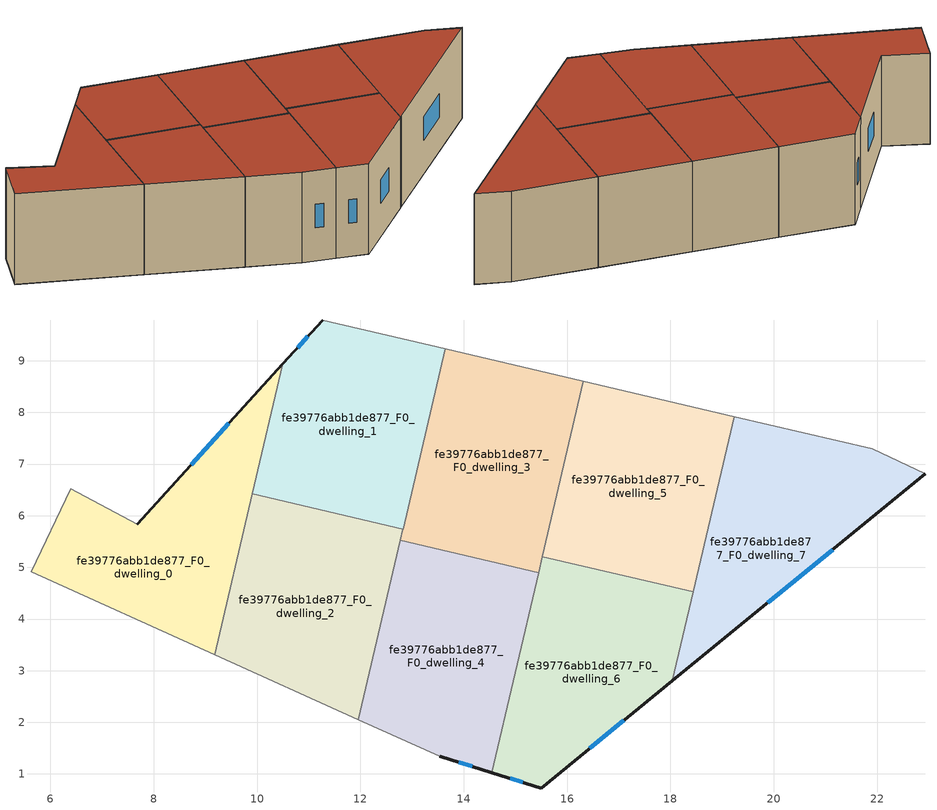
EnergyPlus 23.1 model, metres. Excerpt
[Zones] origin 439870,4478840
fe39776abb1de877_F0_dwelling_0
 floor ground (EU_floor_Construction): 9.18,3.31 10.5,8.94 7.68,5.83 6.39,6.52 5.62,4.92 z0
 wall outside (EU_wall_Construction): 7.68,5.83 10.5,8.94 z0:3
 wall adiabatic (EU_wall_Construction): 9.18,3.31 5.62,4.92 6.39,6.52 7.68,5.83 z0:3
 wall to fe39776abb1de877_F0_dwelling_2 (EU_wall_Construction): 9.91,6.42 9.18,3.31 z0:3
 wall to fe39776abb1de877_F0_dwelling_1 (EU_wall_Construction): 10.5,8.94 9.91,6.42 z0:3
 window (EU_Window_Construction): 8.73,6.98 9.45,7.79 z1.11:1.89
 roof outside (EU_roof_Construction): 10.5,8.94 9.18,3.31 5.62,4.92 6.39,6.52 7.68,5.83 z3
fe39776abb1de877_F0_dwelling_1
 floor ground (EU_floor_Construction): 12.82,5.74 13.64,9.23 11.27,9.79 10.5,8.94 9.91,6.42 z0
 wall outside (EU_wall_Construction): 10.5,8.94 11.27,9.79 z0:3
 wall adiabatic (EU_wall_Construction): 11.27,9.79 13.64,9.23 z0:3
 wall to fe39776abb1de877_F0_dwelling_2 (EU_wall_Construction): 12.82,5.74 9.91,6.42 z0:3
 wall to fe39776abb1de877_F0_dwelling_3 (EU_wall_Construction): 13.64,9.23 12.82,5.74 z0:3
 window (EU_Window_Construction): 10.78,9.25 10.98,9.47 z1.11:1.89
 roof outside (EU_roof_Construction): 13.64,9.23 12.82,5.74 9.91,6.42 10.5,8.94 11.27,9.79 z3
fe39776abb1de877_F0_dwelling_2
 floor ground (EU_floor_Construction): 11.96,2.05 12.82,5.74 9.91,6.42 9.18,3.31 z0
 wall adiabatic (EU_wall_Construction): 11.96,2.05 9.18,3.31 z0:3
 wall to fe39776abb1de877_F0_dwelling_4 (EU_wall_Construction): 12.77,5.52 11.96,2.05 z0:3
 wall to fe39776abb1de877_F0_dwelling_3 (EU_wall_Construction): 12.82,5.74 12.77,5.52 z0:3
 roof outside (EU_roof_Construction): 12.82,5.74 11.96,2.05 9.18,3.31 9.91,6.42 z3
fe39776abb1de877_F0_dwelling_3
 floor ground (EU_floor_Construction): 15.45,4.9 16.32,8.6 13.64,9.23 12.77,5.52 z0
 wall to fe39776abb1de877_F0_dwelling_4 (EU_wall_Construction): 15.45,4.9 12.77,5.52 z0:3
 wall adiabatic (EU_wall_Construction): 13.64,9.23 16.32,8.6 z0:3
 wall to fe39776abb1de877_F0_dwelling_5 (EU_wall_Construction): 16.32,8.6 15.52,5.21 z0:3
 wall to fe39776abb1de877_F0_dwelling_6 (EU_wall_Construction): 15.52,5.21 15.45,4.9 z0:3
 roof outside (EU_roof_Construction): 16.32,8.6 15.45,4.9 12.77,5.52 13.64,9.23 z3
fe39776abb1de877_F0_dwelling_4
 floor ground (EU_floor_Construction): 14.54,1.03 15.45,4.9 12.77,5.52 11.96,2.05 13.53,1.34 z0
 wall outside (EU_wall_Construction): 14.54,1.03 13.53,1.34 z0:3
 wall adiabatic (EU_wall_Construction): 13.53,1.34 11.96,2.05 z0:3
 wall to fe39776abb1de877_F0_dwelling_6 (EU_wall_Construction): 15.45,4.9 14.54,1.03 z0:3
 window (EU_Window_Construction): 14.17,1.15 13.91,1.23 z1.11:1.89
 roof outside (EU_roof_Construction): 15.45,4.9 14.54,1.03 13.53,1.34 11.96,2.05 12.77,5.52 z3
fe39776abb1de877_F0_dwelling_5
 floor ground (EU_floor_Construction): 18.44,4.52 19.23,7.92 16.32,8.6 15.52,5.21 z0
 wall to fe39776abb1de877_F0_dwelling_6 (EU_wall_Construction): 18.44,4.52 15.52,5.21 z0:3
 wall adiabatic (EU_wall_Construction): 16.32,8.6 19.23,7.92 z0:3
 wall to fe39776abb1de877_F0_dwelling_7 (EU_wall_Construction): 19.23,7.92 18.44,4.52 z0:3
 roof outside (EU_roof_Construction): 19.23,7.92 18.44,4.52 15.52,5.21 16.32,8.6 z3
fe39776abb1de877_F0_dwelling_6
 floor ground (EU_floor_Construction): 18.04,2.81 18.44,4.52 15.52,5.21 14.54,1.03 15.5,0.73 z0
 wall outside (EU_wall_Construction): 18.04,2.81 15.5,0.73 14.54,1.03 z0:3
 wall to fe39776abb1de877_F0_dwelling_7 (EU_wall_Construction): 18.44,4.52 18.04,2.81 z0:3
 window (EU_Window_Construction): 17.1,2.04 16.44,1.5 / 15.15,0.84 14.9,0.92 z1.11:1.89
 roof outside (EU_roof_Construction): 18.44,4.52 18.04,2.81 15.5,0.73 14.54,1.03 15.52,5.21 z3
fe39776abb1de877_F0_dwelling_7
 floor ground (EU_floor_Construction): 22.94,6.81 21.91,7.29 19.23,7.92 18.04,2.81 18.09,2.85 z0
 wall outside (EU_wall_Construction): 22.94,6.81 18.09,2.85 18.04,2.81 z0:3
 wall adiabatic (EU_wall_Construction): 19.23,7.92 21.91,7.29 22.94,6.81 z0:3
 window (EU_Window_Construction): 21.14,5.34 19.89,4.32 z1.11:1.89
 roof outside (EU_roof_Construction): 22.94,6.81 18.09,2.85 18.04,2.81 19.23,7.92 21.91,7.29 z3
[Building]
EU S2 Campaign: North Axis=0; Terrain=City; Solar Distribution=FullExterior
[Site:Location]
Madrid: Latitude=40.5; Longitude=-3.5; Time Zone=1; Elevation=609
[SizingPeriod:WeatherFileDays]
AnnualSizingPeriod: Begin Month=1; Begin Day of Month=1; End Month=12; End Day of Month=31; Day of Week for Start Day=Monday; Use Weather File Daylight Saving Period=No; Use Weather File Rain and Snow Indicators=No
[MATERIAL]
EU_InternalMass_Material: Roughness=MediumRough; Thickness=0.1; Conductivity=1; Density=1800; Specific Heat=900; Thermal Absorptance=0.9; Solar Absorptance=0.7; Visible Absorptance=0.7
[MATERIAL:NOMASS] Roughness=MediumRough; Thermal Absorptance=0.9; Solar Absorptance=0.7; Visible Absorptance=0.7
Name | Thermal Resistance
EU_wall_NoMass | 0.646814
EU_roof_NoMass | 0.657839
EU_floor_NoMass | 1.09226
[WINDOWMATERIAL:SIMPLEGLAZINGSYSTEM]
EU_Window_SimpleGlazing: UFactor=5.0527; Solar Heat Gain Coefficient=0.85; Visible Transmittance=0.85
[CONSTRUCTION]
EU_wall_Construction: EU_wall_NoMass
EU_roof_Construction: EU_roof_NoMass
EU_floor_Construction: EU_floor_NoMass
EU_InternalMass_Construction: EU_InternalMass_Material
EU_Window_Construction: EU_Window_SimpleGlazing
[ZONE] Type=1; Multiplier=1; Ceiling Height=autocalculate; Floor Area=autocalculate; Part of Total Floor Area=Yes
Name | Volume
fe39776abb1de877_F0_dwelling_0 | 31.3693
fe39776abb1de877_F0_dwelling_1 | 31.3759
fe39776abb1de877_F0_dwelling_2 | 31.3685
fe39776abb1de877_F0_dwelling_3 | 31.3678
fe39776abb1de877_F0_dwelling_4 | 31.377
fe39776abb1de877_F0_dwelling_5 | 31.3623
fe39776abb1de877_F0_dwelling_6 | 31.3674
fe39776abb1de877_F0_dwelling_7 | 31.3733
[INTERNALMASS] Construction=EU_InternalMass_Construction
Name | Zone or ZoneList | Surface Area
fe39776abb1de877_F0_dwelling_0_EU_InternalMass | fe39776abb1de877_F0_dwelling_0 | 10.4563
fe39776abb1de877_F0_dwelling_1_EU_InternalMass | fe39776abb1de877_F0_dwelling_1 | 10.4585
fe39776abb1de877_F0_dwelling_2_EU_InternalMass | fe39776abb1de877_F0_dwelling_2 | 10.4557
fe39776abb1de877_F0_dwelling_3_EU_InternalMass | fe39776abb1de877_F0_dwelling_3 | 10.4559
fe39776abb1de877_F0_dwelling_4_EU_InternalMass | fe39776abb1de877_F0_dwelling_4 | 10.4587
fe39776abb1de877_F0_dwelling_5_EU_InternalMass | fe39776abb1de877_F0_dwelling_5 | 10.4544
fe39776abb1de877_F0_dwelling_6_EU_InternalMass | fe39776abb1de877_F0_dwelling_6 | 10.4558
fe39776abb1de877_F0_dwelling_7_EU_InternalMass | fe39776abb1de877_F0_dwelling_7 | 10.4576
[OTHEREQUIPMENT] Fuel Type=Electricity; Design Level Calculation Method=Watts/Area; Power per Zone Floor Area=1; Fraction Latent=0; Fraction Radiant=0; Fraction Lost=0; Carbon Dioxide Generation Rate=0; EndUse Subcategory=EU_Step8_InternalGains
Name | Zone or ZoneList or Space or SpaceList | Schedule
EU_Step8_InternalGain_fe39776abb1de877_F0_dwelling_0_f000 | fe39776abb1de877_F0_dwelling_0 | EU_Step8_GainSchedule_fe39776abb1de877_F0_dwelling_0_f000
EU_Step8_InternalGain_fe39776abb1de877_F0_dwelling_1_f000 | fe39776abb1de877_F0_dwelling_1 | EU_Step8_GainSchedule_fe39776abb1de877_F0_dwelling_1_f000
EU_Step8_InternalGain_fe39776abb1de877_F0_dwelling_2_f000 | fe39776abb1de877_F0_dwelling_2 | EU_Step8_GainSchedule_fe39776abb1de877_F0_dwelling_2_f000
EU_Step8_InternalGain_fe39776abb1de877_F0_dwelling_3_f000 | fe39776abb1de877_F0_dwelling_3 | EU_Step8_GainSchedule_fe39776abb1de877_F0_dwelling_3_f000
EU_Step8_InternalGain_fe39776abb1de877_F0_dwelling_4_f000 | fe39776abb1de877_F0_dwelling_4 | EU_Step8_GainSchedule_fe39776abb1de877_F0_dwelling_4_f000
EU_Step8_InternalGain_fe39776abb1de877_F0_dwelling_5_f000 | fe39776abb1de877_F0_dwelling_5 | EU_Step8_GainSchedule_fe39776abb1de877_F0_dwelling_5_f000
EU_Step8_InternalGain_fe39776abb1de877_F0_dwelling_6_f000 | fe39776abb1de877_F0_dwelling_6 | EU_Step8_GainSchedule_fe39776abb1de877_F0_dwelling_6_f000
EU_Step8_InternalGain_fe39776abb1de877_F0_dwelling_7_f000 | fe39776abb1de877_F0_dwelling_7 | EU_Step8_GainSchedule_fe39776abb1de877_F0_dwelling_7_f000
[ZONEVENTILATION:DESIGNFLOWRATE] Schedule=EU_AlwaysOn; Design Flow Rate Calculation Method=AirChanges/Hour; Air Changes per Hour=0.690967; Ventilation Type=Natural; Fan Pressure Rise=0; Fan Total Efficiency=1; Constant Term Coefficient=1; Temperature Term Coefficient=0; Velocity Term Coefficient=0; Velocity Squared Term Coefficient=0; Minimum Indoor Temperature=-100; Maximum Indoor Temperature=100; Delta Temperature=-100; Minimum Outdoor Temperature=-100; Maximum Outdoor Temperature=100; Maximum Wind Speed=40
Name | Zone or ZoneList or Space or SpaceList
EU_ConstantAir_fe39776abb1de877_F0_dwelling_0 | fe39776abb1de877_F0_dwelling_0
EU_ConstantAir_fe39776abb1de877_F0_dwelling_1 | fe39776abb1de877_F0_dwelling_1
EU_ConstantAir_fe39776abb1de877_F0_dwelling_2 | fe39776abb1de877_F0_dwelling_2
EU_ConstantAir_fe39776abb1de877_F0_dwelling_3 | fe39776abb1de877_F0_dwelling_3
EU_ConstantAir_fe39776abb1de877_F0_dwelling_4 | fe39776abb1de877_F0_dwelling_4
EU_ConstantAir_fe39776abb1de877_F0_dwelling_5 | fe39776abb1de877_F0_dwelling_5
EU_ConstantAir_fe39776abb1de877_F0_dwelling_6 | fe39776abb1de877_F0_dwelling_6
EU_ConstantAir_fe39776abb1de877_F0_dwelling_7 | fe39776abb1de877_F0_dwelling_7
[HVACTEMPLATE:THERMOSTAT] Constant Heating Setpoint=20; Constant Cooling Setpoint=50
EU_HeatOnly_fe39776abb1de877_F0_dwelling_0; EU_HeatOnly_fe39776abb1de877_F0_dwelling_1; EU_HeatOnly_fe39776abb1de877_F0_dwelling_2; EU_HeatOnly_fe39776abb1de877_F0_dwelling_3; EU_HeatOnly_fe39776abb1de877_F0_dwelling_4; EU_HeatOnly_fe39776abb1de877_F0_dwelling_5; EU_HeatOnly_fe39776abb1de877_F0_dwelling_6; EU_HeatOnly_fe39776abb1de877_F0_dwelling_7
[HVACTEMPLATE:ZONE:IDEALLOADSAIRSYSTEM] System Availability Schedule=EU_AlwaysOn; Maximum Heating Supply Air Temperature=50; Minimum Cooling Supply Air Temperature=13; Maximum Heating Supply Air Humidity Ratio=0.0156; Minimum Cooling Supply Air Humidity Ratio=0.0077; Heating Limit=NoLimit; Cooling Limit=NoLimit; Heating Availability Schedule=EU_AlwaysOn; Cooling Availability Schedule=EU_CoolingOff; Dehumidification Control Type=ConstantSensibleHeatRatio; Cooling Sensible Heat Ratio=0.7; Dehumidification Setpoint=60; Humidification Control Type=None; Humidification Setpoint=30; Outdoor Air Method=None; Outdoor Air Flow Rate per Person=0.00944; Outdoor Air Flow Rate per Zone Floor Area=0; Outdoor Air Flow Rate per Zone=0; Demand Controlled Ventilation Type=None; Outdoor Air Economizer Type=NoEconomizer; Heat Recovery Type=None; Sensible Heat Recovery Effectiveness=0.7; Latent Heat Recovery Effectiveness=0.65
Name | Template Thermostat
fe39776abb1de877_F0_dwelling_0 | EU_HeatOnly_fe39776abb1de877_F0_dwelling_0
fe39776abb1de877_F0_dwelling_1 | EU_HeatOnly_fe39776abb1de877_F0_dwelling_1
fe39776abb1de877_F0_dwelling_2 | EU_HeatOnly_fe39776abb1de877_F0_dwelling_2
fe39776abb1de877_F0_dwelling_3 | EU_HeatOnly_fe39776abb1de877_F0_dwelling_3
fe39776abb1de877_F0_dwelling_4 | EU_HeatOnly_fe39776abb1de877_F0_dwelling_4
fe39776abb1de877_F0_dwelling_5 | EU_HeatOnly_fe39776abb1de877_F0_dwelling_5
fe39776abb1de877_F0_dwelling_6 | EU_HeatOnly_fe39776abb1de877_F0_dwelling_6
fe39776abb1de877_F0_dwelling_7 | EU_HeatOnly_fe39776abb1de877_F0_dwelling_7
[SIZING:ZONE] Zone Cooling Design Supply Air Temperature Input Method=SupplyAirTemperature; Zone Cooling Design Supply Air Temperature=13; Zone Heating Design Supply Air Temperature Input Method=SupplyAirTemperature; Zone Heating Design Supply Air Temperature=50; Zone Cooling Design Supply Air Humidity Ratio=0.008; Zone Heating Design Supply Air Humidity Ratio=0.008; Cooling Design Air Flow Method=DesignDay; Cooling Design Air Flow Rate=0; Cooling Minimum Air Flow per Zone Floor Area=0.000762; Cooling Minimum Air Flow=0; Cooling Minimum Air Flow Fraction=0.2; Heating Design Air Flow Method=DesignDay; Heating Design Air Flow Rate=0; Heating Maximum Air Flow per Zone Floor Area=0.002032; Heating Maximum Air Flow=0.141576; Heating Maximum Air Flow Fraction=0.3; Account for Dedicated Outdoor Air System=No; Dedicated Outdoor Air System Control Strategy=NeutralSupplyAir; Dedicated Outdoor Air Low Setpoint Temperature for Design=autosize; Dedicated Outdoor Air High Setpoint Temperature for Design=autosize; Zone Load Sizing Method=Sensible Load Only No Latent Load; Zone Latent Cooling Design Supply Air Humidity Ratio Input Method=HumidityRatioDifference; Zone Cooling Design Supply Air Humidity Ratio Difference=0.005; Zone Latent Heating Design Supply Air Humidity Ratio Input Method=HumidityRatioDifference; Zone Humidification Design Supply Air Humidity Ratio Difference=0.005
fe39776abb1de877_F0_dwelling_0; fe39776abb1de877_F0_dwelling_1; fe39776abb1de877_F0_dwelling_2; fe39776abb1de877_F0_dwelling_3; fe39776abb1de877_F0_dwelling_4; fe39776abb1de877_F0_dwelling_5; fe39776abb1de877_F0_dwelling_6; fe39776abb1de877_F0_dwelling_7
[SCHEDULE:CONSTANT]
Name | Hourly Value
EU_AlwaysOn | 1
EU_CoolingOff | 0
[SCHEDULE:FILE] Column Number=1; Rows to Skip at Top=0; Number of Hours of Data=8760; Column Separator=Comma; Interpolate to Timestep=No; Minutes per Item=60; Adjust Schedule for Daylight Savings=Yes
Name | File
EU_Step8_GainSchedule_fe39776abb1de877_F0_dwelling_0_f000 | ../../schedules/fe39776abb1de877/fe39776abb1de877_F0_dwelling_0_f000_gain.csv
EU_Step8_GainSchedule_fe39776abb1de877_F0_dwelling_1_f000 | ../../schedules/fe39776abb1de877/fe39776abb1de877_F0_dwelling_1_f000_gain.csv
EU_Step8_GainSchedule_fe39776abb1de877_F0_dwelling_2_f000 | ../../schedules/fe39776abb1de877/fe39776abb1de877_F0_dwelling_2_f000_gain.csv
EU_Step8_GainSchedule_fe39776abb1de877_F0_dwelling_3_f000 | ../../schedules/fe39776abb1de877/fe39776abb1de877_F0_dwelling_3_f000_gain.csv
EU_Step8_GainSchedule_fe39776abb1de877_F0_dwelling_4_f000 | ../../schedules/fe39776abb1de877/fe39776abb1de877_F0_dwelling_4_f000_gain.csv
EU_Step8_GainSchedule_fe39776abb1de877_F0_dwelling_5_f000 | ../../schedules/fe39776abb1de877/fe39776abb1de877_F0_dwelling_5_f000_gain.csv
EU_Step8_GainSchedule_fe39776abb1de877_F0_dwelling_6_f000 | ../../schedules/fe39776abb1de877/fe39776abb1de877_F0_dwelling_6_f000_gain.csv
EU_Step8_GainSchedule_fe39776abb1de877_F0_dwelling_7_f000 | ../../schedules/fe39776abb1de877/fe39776abb1de877_F0_dwelling_7_f000_gain.csv
